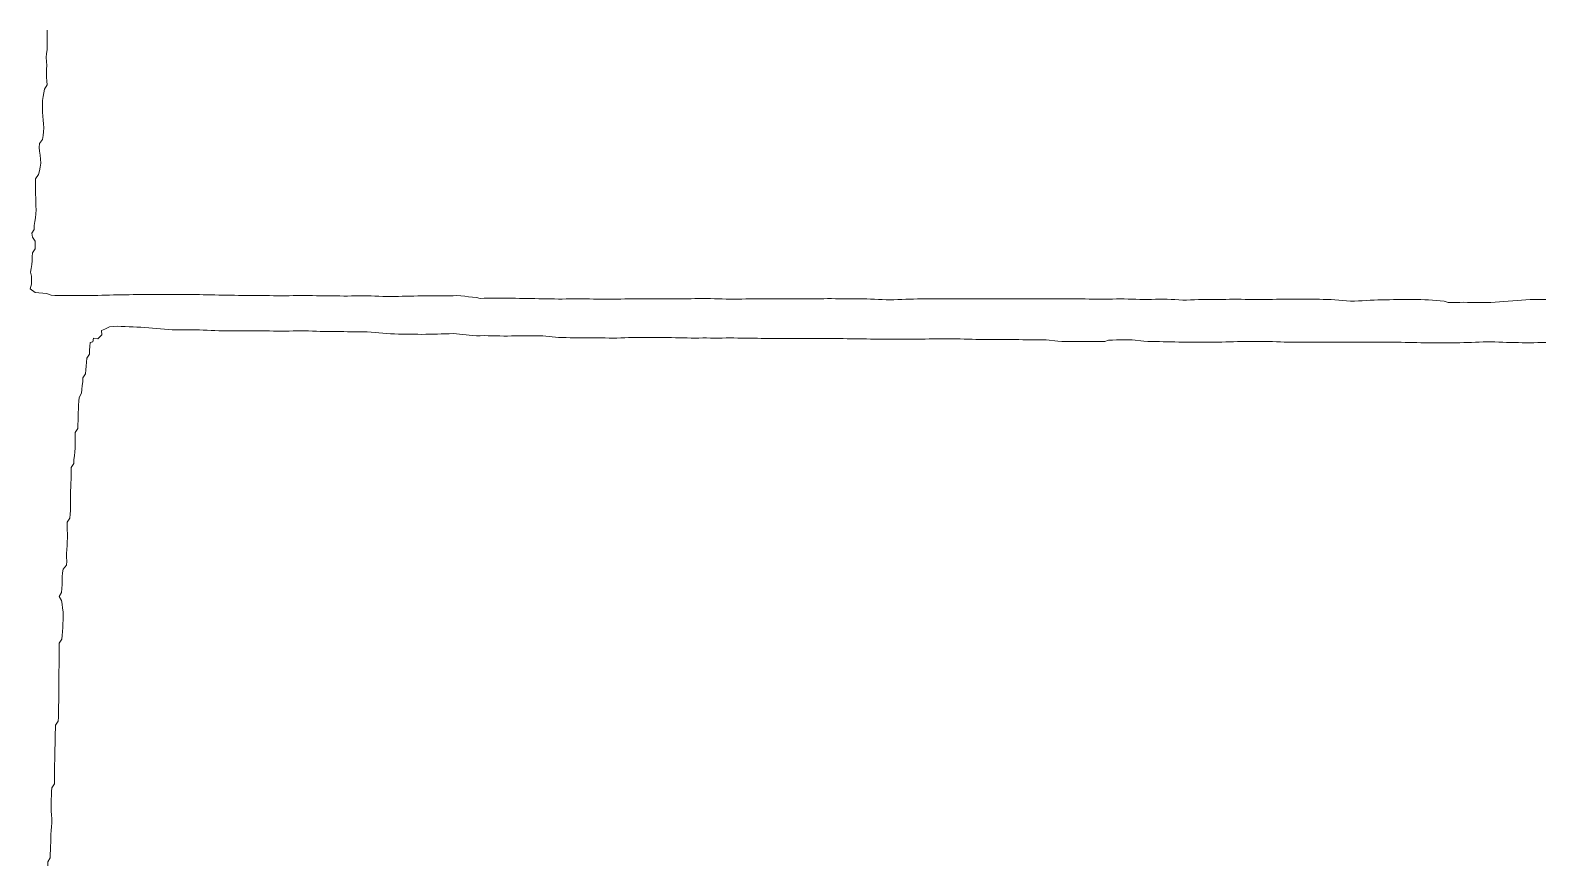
# Model space of a CAD drawing. Extents: x -16 to 11205, y -14909 to 147.
# Drawn here: x 4299.7 to 4687.5, y -4573 to -4359 of the extents above; entities that cross this region are included whole.
import ezdxf

# ---------------------------------------------------------------- set-up
doc = ezdxf.new("R2010")
doc.units = 0
doc.layers.get('0').update_dxf_attribs({"color": 1, "linetype": 'CONTINUOUS', "lineweight": 15, "true_color": 0xff0000})

msp = doc.modelspace()

# ---------------------------------------------------------------- linework, layer by layer
for p, q in [((4304, -4359), (4304, -4360)), ((4304.03, -4363), (4303.98, -4364)), ((4304, -4360), (4304, -4361)), ((4304, -4361), (4304, -4362)), ((4304, -4362), (4304.03, -4363)), ((4303.85, -4364.99), (4303.78, -4365.99)), ((4303.78, -4365.99), (4303.82, -4366.99)), ((4303.98, -4364), (4303.85, -4364.99)), ((4303.85, -4369), (4303.8, -4370)), ((4303.8, -4370), (4303.83, -4371)), ((4303.82, -4366.99), (4303.88, -4368)), ((4303.88, -4368), (4303.85, -4369)), ((4303.36, -4374.05), (4303.16, -4375.03)), ((4304.04, -4373), (4303.36, -4374.05)), ((4303.83, -4371), (4303.95, -4372)), ((4303.95, -4372), (4304.04, -4373)), ((4302.83, -4376.98), (4302.81, -4377.99)), ((4302.81, -4377.99), (4302.82, -4379)), ((4302.95, -4375.99), (4302.83, -4376.98)), ((4303.16, -4375.03), (4302.95, -4375.99)), ((4302.82, -4379), (4302.84, -4380.01)), ((4302.84, -4380.01), (4302.91, -4381)), ((4302.91, -4381), (4303.01, -4382)), ((4303.01, -4382), (4303.09, -4383)), ((4302.96, -4385.99), (4302.84, -4386.98)), ((4303.06, -4385.01), (4302.96, -4385.99)), ((4303.11, -4384), (4303.06, -4385.01)), ((4303.09, -4383), (4303.11, -4384)), ((4302.02, -4388), (4301.99, -4389)), ((4301.99, -4389), (4302.06, -4390)), ((4302.84, -4386.98), (4302.02, -4388)), ((4302.06, -4390), (4302.21, -4391)), ((4302.24, -4394.04), (4302.02, -4395)), ((4302.21, -4391), (4302.33, -4392.01)), ((4302.36, -4393.04), (4302.24, -4394.04)), ((4302.33, -4392.01), (4302.36, -4393.04)), ((4301.03, -4397.01), (4300.99, -4398)), ((4301.81, -4395.96), (4301.03, -4397.01)), ((4302.02, -4395), (4301.81, -4395.96)), ((4300.99, -4398), (4301.01, -4399)), ((4301.01, -4399), (4301, -4400)), ((4301, -4400), (4301.02, -4401)), ((4301.02, -4401), (4301.06, -4402)), ((4301.06, -4402), (4301.11, -4403)), ((4301.11, -4403), (4301.14, -4404.01)), ((4301.15, -4405.01), (4301.12, -4406.02)), ((4301.14, -4404.01), (4301.15, -4405.01)), ((4300.7, -4408.97), (4300.69, -4409.99)), ((4300.83, -4407.98), (4300.7, -4408.97)), ((4301, -4407), (4300.83, -4407.98)), ((4301.12, -4406.02), (4301, -4407)), ((4300.69, -4409.99), (4300.1, -4411)), ((4300.1, -4411), (4300.24, -4411.99)), ((4300.24, -4411.99), (4300.95, -4413)), ((4300.95, -4413), (4300.96, -4414)), ((4300.2, -4417.03), (4300.15, -4418.02)), ((4300.25, -4416.02), (4300.2, -4417.03)), ((4300.94, -4415), (4300.25, -4416.02)), ((4300.96, -4414), (4300.94, -4415)), ((4299.91, -4419.98), (4299.7, -4420.96)), ((4299.7, -4420.96), (4300, -4422)), ((4300.06, -4419.01), (4299.91, -4419.98)), ((4300.15, -4418.02), (4300.06, -4419.01)), ((4300, -4424), (4299.67, -4425.27)), ((4300, -4422), (4300, -4423)), ((4300, -4423), (4300, -4424)), ((4299.67, -4425.27), (4300.92, -4426.13)), ((4300.92, -4426.13), (4301.86, -4426.28)), ((4301.86, -4426.28), (4302.86, -4426.38)), ((4302.86, -4426.38), (4303.87, -4426.46)), ((4303.87, -4426.46), (4305.02, -4426.87)), ((4305.02, -4426.87), (4306.01, -4426.92)), ((4306.01, -4426.92), (4307, -4426.95)), ((4307, -4426.95), (4308, -4426.95)), ((4308, -4426.95), (4309, -4426.95)), ((4309, -4426.95), (4310, -4426.94)), ((4310, -4426.94), (4311, -4426.94)), ((4311, -4426.94), (4312, -4426.94)), ((4312, -4426.94), (4313, -4426.95)), ((4313, -4426.95), (4314, -4426.95)), ((4314, -4426.95), (4315, -4426.93)), ((4315, -4426.93), (4316, -4426.92)), ((4316, -4426.92), (4317, -4426.9)), ((4317, -4426.9), (4318, -4426.87)), ((4318, -4426.87), (4319, -4426.84)), ((4319, -4426.84), (4320, -4426.81)), ((4320, -4426.81), (4320.99, -4426.78)), ((4320.99, -4426.78), (4322, -4426.76)), ((4322, -4426.76), (4323, -4426.75)), ((4323, -4426.75), (4324, -4426.74)), ((4324, -4426.74), (4325, -4426.74)), ((4325, -4426.74), (4326, -4426.72)), ((4326, -4426.72), (4327, -4426.71)), ((4327, -4426.71), (4328, -4426.69)), ((4328, -4426.69), (4329, -4426.68)), ((4329, -4426.68), (4330, -4426.68)), ((4330, -4426.68), (4331, -4426.68)), ((4331, -4426.68), (4332, -4426.67)), ((4332, -4426.67), (4333, -4426.65)), ((4333, -4426.65), (4334, -4426.64)), ((4334, -4426.64), (4335, -4426.64)), ((4335, -4426.64), (4336, -4426.64)), ((4336, -4426.64), (4337, -4426.65)), ((4337, -4426.65), (4338, -4426.66)), ((4338, -4426.66), (4339, -4426.67)), ((4339, -4426.67), (4340.01, -4426.68)), ((4340.01, -4426.68), (4341.01, -4426.7)), ((4341.01, -4426.7), (4342.01, -4426.71)), ((4342.01, -4426.71), (4343.01, -4426.72)), ((4343.01, -4426.72), (4344.01, -4426.73)), ((4344.01, -4426.73), (4345.01, -4426.75)), ((4345.01, -4426.75), (4346.01, -4426.77)), ((4346.01, -4426.77), (4347.01, -4426.8)), ((4347.01, -4426.8), (4348, -4426.82)), ((4348, -4426.82), (4349, -4426.85)), ((4349, -4426.85), (4350, -4426.87)), ((4350, -4426.87), (4351, -4426.88)), ((4351, -4426.88), (4352, -4426.89)), ((4352, -4426.89), (4353, -4426.9)), ((4353, -4426.9), (4354, -4426.9)), ((4354, -4426.9), (4355, -4426.9)), ((4355, -4426.9), (4356, -4426.9)), ((4356, -4426.9), (4357, -4426.9)), ((4357, -4426.9), (4358, -4426.91)), ((4358, -4426.91), (4359, -4426.93)), ((4359, -4426.93), (4360, -4426.95)), ((4360, -4426.95), (4361, -4426.96)), ((4361, -4426.96), (4362, -4426.98)), ((4362, -4426.98), (4363, -4427)), ((4363, -4427), (4364, -4427)), ((4364, -4427), (4365, -4427)), ((4365, -4427), (4366, -4426.98)), ((4366, -4426.98), (4367, -4426.97)), ((4367, -4426.97), (4368, -4426.96)), ((4368, -4426.96), (4369, -4426.95)), ((4369, -4426.95), (4370, -4426.96)), ((4370, -4426.96), (4371, -4426.96)), ((4371, -4426.96), (4372, -4426.97)), ((4372, -4426.97), (4373, -4426.99)), ((4373, -4426.99), (4374, -4427)), ((4374, -4427), (4375, -4427.01)), ((4375, -4427.01), (4376, -4427.02)), ((4376, -4427.02), (4377, -4427.03)), ((4377, -4427.03), (4378, -4427.05)), ((4378, -4427.05), (4379, -4427.06)), ((4379, -4427.06), (4380, -4427.07)), ((4380, -4427.07), (4381, -4427.07)), ((4381, -4427.07), (4382, -4427.06)), ((4382, -4427.06), (4383, -4427.04)), ((4383, -4427.04), (4384, -4427.02)), ((4384, -4427.02), (4385, -4427.01)), ((4385, -4427.01), (4386, -4427.03)), ((4386, -4427.03), (4387, -4427.06)), ((4387, -4427.06), (4388, -4427.09)), ((4388, -4427.09), (4389, -4427.13)), ((4389, -4427.13), (4390, -4427.16)), ((4390, -4427.16), (4391, -4427.17)), ((4391, -4427.17), (4392, -4427.18)), ((4392, -4427.18), (4393, -4427.17)), ((4393, -4427.17), (4394, -4427.16)), ((4394, -4427.16), (4395, -4427.14)), ((4395, -4427.14), (4396, -4427.12)), ((4396, -4427.12), (4397, -4427.09)), ((4397, -4427.09), (4398, -4427.07)), ((4398, -4427.07), (4399, -4427.05)), ((4399, -4427.05), (4400, -4427.04)), ((4400, -4427.04), (4401, -4427.03)), ((4401, -4427.03), (4402, -4427.03)), ((4402, -4427.03), (4403, -4427.04)), ((4403, -4427.04), (4404, -4427.05)), ((4404, -4427.05), (4405, -4427.05)), ((4405, -4427.05), (4406, -4427.04)), ((4406, -4427.04), (4407, -4427.03)), ((4407, -4427.03), (4408, -4427.01)), ((4408, -4427.01), (4409, -4426.97)), ((4409, -4426.97), (4410, -4426.99)), ((4410, -4426.99), (4410.99, -4427.11)), ((4410.99, -4427.11), (4411.97, -4427.27)), ((4411.97, -4427.27), (4412.97, -4427.4)), ((4412.97, -4427.4), (4413.98, -4427.43)), ((4413.98, -4427.43), (4415, -4427.69)), ((4415, -4427.69), (4416, -4427.65)), ((4416, -4427.65), (4417, -4427.65)), ((4417, -4427.65), (4418, -4427.66)), ((4418, -4427.66), (4419, -4427.66)), ((4419, -4427.66), (4420, -4427.66)), ((4420, -4427.66), (4421, -4427.66)), ((4421, -4427.66), (4422, -4427.65)), ((4422, -4427.65), (4423, -4427.65)), ((4423, -4427.65), (4424, -4427.65)), ((4424, -4427.65), (4425, -4427.67)), ((4425, -4427.67), (4426.01, -4427.69)), ((4426.01, -4427.69), (4427.01, -4427.7)), ((4427.01, -4427.7), (4428.01, -4427.72)), ((4428.01, -4427.72), (4429.01, -4427.73)), ((4429.01, -4427.73), (4430.01, -4427.75)), ((4430.01, -4427.75), (4431.01, -4427.77)), ((4431.01, -4427.77), (4432, -4427.79)), ((4432, -4427.79), (4433, -4427.81)), ((4433, -4427.81), (4434, -4427.83)), ((4434, -4427.83), (4435, -4427.84)), ((4435, -4427.84), (4436, -4427.84)), ((4436, -4427.84), (4437, -4427.83)), ((4437, -4427.83), (4438, -4427.82)), ((4438, -4427.82), (4439, -4427.8)), ((4439, -4427.8), (4440, -4427.79)), ((4440, -4427.79), (4441, -4427.79)), ((4441, -4427.79), (4442, -4427.8)), ((4442, -4427.8), (4443, -4427.82)), ((4443, -4427.82), (4444, -4427.85)), ((4444, -4427.85), (4445, -4427.86)), ((4445, -4427.86), (4446, -4427.88)), ((4446, -4427.88), (4447, -4427.9)), ((4447, -4427.9), (4448, -4427.91)), ((4448, -4427.91), (4449, -4427.89)), ((4449, -4427.89), (4450, -4427.86)), ((4450, -4427.86), (4451, -4427.84)), ((4451, -4427.84), (4452, -4427.82)), ((4452, -4427.82), (4453, -4427.81)), ((4453, -4427.81), (4454, -4427.81)), ((4454, -4427.81), (4455, -4427.79)), ((4455, -4427.79), (4456, -4427.78)), ((4456, -4427.78), (4457, -4427.78)), ((4457, -4427.78), (4458, -4427.79)), ((4458, -4427.79), (4459, -4427.8)), ((4459, -4427.8), (4460, -4427.8)), ((4460, -4427.8), (4461, -4427.8)), ((4461, -4427.8), (4462, -4427.79)), ((4462, -4427.79), (4463, -4427.78)), ((4463, -4427.78), (4464, -4427.77)), ((4464, -4427.77), (4465, -4427.76)), ((4465, -4427.76), (4466, -4427.76)), ((4466, -4427.76), (4467, -4427.76)), ((4467, -4427.76), (4468, -4427.75)), ((4468, -4427.75), (4469, -4427.75)), ((4469, -4427.75), (4470, -4427.74)), ((4470, -4427.74), (4471, -4427.74)), ((4471, -4427.74), (4472, -4427.74)), ((4472, -4427.74), (4473, -4427.74)), ((4473, -4427.74), (4474, -4427.74)), ((4474, -4427.74), (4475, -4427.75)), ((4475, -4427.75), (4476.01, -4427.78)), ((4476.01, -4427.78), (4477.01, -4427.81)), ((4477.01, -4427.81), (4478, -4427.84)), ((4478, -4427.84), (4479, -4427.86)), ((4479, -4427.86), (4480, -4427.87)), ((4480, -4427.87), (4481, -4427.86)), ((4481, -4427.86), (4482, -4427.85)), ((4482, -4427.85), (4483, -4427.82)), ((4483, -4427.82), (4484, -4427.8)), ((4484, -4427.8), (4485, -4427.78)), ((4485, -4427.78), (4486, -4427.78)), ((4486, -4427.78), (4487, -4427.78)), ((4487, -4427.78), (4488, -4427.78)), ((4488, -4427.78), (4489, -4427.78)), ((4489, -4427.78), (4490, -4427.77)), ((4490, -4427.77), (4491, -4427.77)), ((4491, -4427.77), (4492, -4427.77)), ((4492, -4427.77), (4493, -4427.77)), ((4493, -4427.77), (4494, -4427.77)), ((4494, -4427.77), (4495, -4427.77)), ((4495, -4427.77), (4496, -4427.77)), ((4496, -4427.77), (4497, -4427.77)), ((4497, -4427.77), (4498, -4427.77)), ((4498, -4427.77), (4499, -4427.77)), ((4499, -4427.77), (4500, -4427.76)), ((4500, -4427.76), (4501, -4427.75)), ((4501, -4427.75), (4502, -4427.75)), ((4502, -4427.75), (4503, -4427.75)), ((4503, -4427.75), (4504, -4427.74)), ((4504, -4427.74), (4505, -4427.74)), ((4505, -4427.74), (4506, -4427.75)), ((4506, -4427.75), (4507, -4427.75)), ((4507, -4427.75), (4508, -4427.76)), ((4508, -4427.76), (4509, -4427.76)), ((4509, -4427.76), (4510, -4427.76)), ((4510, -4427.76), (4511, -4427.76)), ((4511, -4427.76), (4512, -4427.77)), ((4512, -4427.77), (4513.01, -4427.79)), ((4513.01, -4427.79), (4514.01, -4427.82)), ((4514.01, -4427.82), (4515.01, -4427.86)), ((4515.01, -4427.86), (4516, -4427.9)), ((4516, -4427.9), (4517, -4427.95)), ((4517, -4427.95), (4518, -4427.99)), ((4518, -4427.99), (4519, -4428.03)), ((4519, -4428.03), (4520, -4428.04)), ((4520, -4428.04), (4521, -4428.02)), ((4521, -4428.02), (4522, -4427.99)), ((4522, -4427.99), (4523, -4427.94)), ((4523, -4427.94), (4524, -4427.9)), ((4524, -4427.9), (4525, -4427.87)), ((4525, -4427.87), (4526, -4427.85)), ((4526, -4427.85), (4527, -4427.83)), ((4527, -4427.83), (4528, -4427.81)), ((4528, -4427.81), (4529, -4427.79)), ((4529, -4427.79), (4530, -4427.79)), ((4530, -4427.79), (4531, -4427.79)), ((4531, -4427.79), (4532, -4427.79)), ((4532, -4427.79), (4533, -4427.8)), ((4533, -4427.8), (4534, -4427.81)), ((4534, -4427.81), (4535, -4427.83)), ((4535, -4427.83), (4536, -4427.83)), ((4536, -4427.83), (4537, -4427.82)), ((4537, -4427.82), (4538, -4427.81)), ((4538, -4427.81), (4539, -4427.8)), ((4539, -4427.8), (4540, -4427.79)), ((4540, -4427.79), (4541, -4427.79)), ((4541, -4427.79), (4542, -4427.79)), ((4542, -4427.79), (4543, -4427.8)), ((4543, -4427.8), (4544, -4427.8)), ((4544, -4427.8), (4545, -4427.8)), ((4545, -4427.8), (4546, -4427.81)), ((4546, -4427.81), (4547, -4427.81)), ((4547, -4427.81), (4548, -4427.81)), ((4548, -4427.81), (4549, -4427.81)), ((4549, -4427.81), (4550, -4427.8)), ((4550, -4427.8), (4551, -4427.8)), ((4551, -4427.8), (4552, -4427.79)), ((4552, -4427.79), (4553, -4427.79)), ((4553, -4427.79), (4554, -4427.78)), ((4554, -4427.78), (4555, -4427.77)), ((4555, -4427.77), (4556, -4427.76)), ((4556, -4427.76), (4557, -4427.75)), ((4557, -4427.75), (4558, -4427.75)), ((4558, -4427.75), (4559, -4427.75)), ((4559, -4427.75), (4560, -4427.75)), ((4560, -4427.75), (4561, -4427.75)), ((4561, -4427.75), (4562, -4427.76)), ((4562, -4427.76), (4563, -4427.77)), ((4563, -4427.77), (4564, -4427.78)), ((4564, -4427.78), (4565, -4427.79)), ((4565, -4427.79), (4566, -4427.8)), ((4566, -4427.8), (4567, -4427.8)), ((4567, -4427.8), (4568, -4427.81)), ((4568, -4427.81), (4569, -4427.82)), ((4569, -4427.82), (4570, -4427.83)), ((4570, -4427.83), (4571, -4427.85)), ((4571, -4427.85), (4572, -4427.85)), ((4572, -4427.85), (4573, -4427.86)), ((4573, -4427.86), (4574, -4427.85)), ((4574, -4427.85), (4575, -4427.85)), ((4575, -4427.85), (4576, -4427.84)), ((4576, -4427.84), (4577, -4427.84)), ((4577, -4427.84), (4578, -4427.83)), ((4578, -4427.83), (4579, -4427.83)), ((4579, -4427.83), (4580, -4427.83)), ((4580, -4427.83), (4581, -4427.84)), ((4581, -4427.84), (4582, -4427.87)), ((4582, -4427.87), (4583, -4427.9)), ((4583, -4427.9), (4584, -4427.94)), ((4584, -4427.94), (4585, -4427.97)), ((4585, -4427.97), (4586, -4427.97)), ((4586, -4427.97), (4587, -4427.94)), ((4587, -4427.94), (4588, -4427.91)), ((4588, -4427.91), (4589, -4427.9)), ((4589, -4427.9), (4590, -4427.89)), ((4590, -4427.89), (4591, -4427.9)), ((4591, -4427.9), (4592, -4427.92)), ((4592, -4427.92), (4593, -4427.97)), ((4593, -4427.97), (4594, -4428.04)), ((4594, -4428.04), (4595, -4428.1)), ((4595, -4428.1), (4596, -4428.11)), ((4596, -4428.11), (4597, -4428.07)), ((4597, -4428.07), (4598, -4428.02)), ((4598, -4428.02), (4599, -4427.99)), ((4599, -4427.99), (4600, -4427.98)), ((4600, -4427.98), (4601, -4427.97)), ((4601, -4427.97), (4602, -4427.96)), ((4602, -4427.96), (4603, -4427.95)), ((4603, -4427.95), (4604, -4427.95)), ((4604, -4427.95), (4605, -4427.95)), ((4605, -4427.95), (4606, -4427.94)), ((4606, -4427.94), (4607, -4427.91)), ((4607, -4427.91), (4608, -4427.89)), ((4608, -4427.89), (4609, -4427.87)), ((4609, -4427.87), (4610, -4427.88)), ((4610, -4427.88), (4611, -4427.92)), ((4611, -4427.92), (4612, -4427.96)), ((4612, -4427.96), (4613, -4427.99)), ((4613, -4427.99), (4614, -4428)), ((4614, -4428), (4615, -4428)), ((4615, -4428), (4616, -4427.98)), ((4616, -4427.98), (4617, -4427.97)), ((4617, -4427.97), (4618, -4427.94)), ((4618, -4427.94), (4619, -4427.91)), ((4619, -4427.91), (4620, -4427.89)), ((4620, -4427.89), (4621, -4427.89)), ((4621, -4427.89), (4622, -4427.89)), ((4622, -4427.89), (4623, -4427.9)), ((4623, -4427.9), (4624, -4427.9)), ((4624, -4427.9), (4625, -4427.9)), ((4625, -4427.9), (4626, -4427.9)), ((4626, -4427.9), (4627, -4427.9)), ((4627, -4427.9), (4628, -4427.9)), ((4628, -4427.9), (4629, -4427.9)), ((4629, -4427.9), (4630, -4427.91)), ((4630, -4427.91), (4631, -4427.92)), ((4631, -4427.92), (4632, -4427.93)), ((4632, -4427.93), (4633, -4427.96)), ((4633, -4427.96), (4634, -4428.03)), ((4634, -4428.03), (4634.99, -4428.11)), ((4634.99, -4428.11), (4635.98, -4428.2)), ((4635.98, -4428.2), (4636.98, -4428.29)), ((4636.98, -4428.29), (4637.99, -4428.35)), ((4637.99, -4428.35), (4639, -4428.35)), ((4639, -4428.35), (4640.01, -4428.32)), ((4640.01, -4428.32), (4641.01, -4428.27)), ((4641.01, -4428.27), (4642.01, -4428.2)), ((4642.01, -4428.2), (4643.01, -4428.15)), ((4643.01, -4428.15), (4644.01, -4428.11)), ((4644.01, -4428.11), (4645, -4428.08)), ((4645, -4428.08), (4646, -4428.05)), ((4646, -4428.05), (4647, -4428.03)), ((4647, -4428.03), (4648, -4428.02)), ((4648, -4428.02), (4649, -4428)), ((4649, -4428), (4650, -4427.99)), ((4650, -4427.99), (4651, -4427.98)), ((4651, -4427.98), (4652, -4427.95)), ((4652, -4427.95), (4653, -4427.93)), ((4653, -4427.93), (4654, -4427.92)), ((4654, -4427.92), (4655, -4427.92)), ((4655, -4427.92), (4656, -4427.95)), ((4656, -4427.95), (4657, -4428.01)), ((4657, -4428.01), (4657.99, -4428.08)), ((4657.99, -4428.08), (4658.99, -4428.16)), ((4658.99, -4428.16), (4659.98, -4428.24)), ((4659.98, -4428.24), (4660.98, -4428.31)), ((4660.98, -4428.31), (4661.98, -4428.36)), ((4661.98, -4428.36), (4663.01, -4428.74)), ((4663.01, -4428.74), (4664, -4428.74)), ((4664, -4428.74), (4665, -4428.72)), ((4665, -4428.72), (4666, -4428.69)), ((4666, -4428.69), (4667, -4428.68)), ((4667, -4428.68), (4668, -4428.69)), ((4668, -4428.69), (4669, -4428.71)), ((4669, -4428.71), (4670, -4428.72)), ((4670, -4428.72), (4671, -4428.74)), ((4671, -4428.74), (4672, -4428.74)), ((4672, -4428.74), (4672.99, -4428.74)), ((4672.99, -4428.74), (4673.98, -4428.71)), ((4673.98, -4428.71), (4684, -4427.93)), ((4684, -4427.93), (4685, -4427.95)), ((4685, -4427.95), (4686, -4427.97)), ((4686, -4427.97), (4687, -4427.99)), ((4687, -4427.99), (4688, -4428)), ((4318.78, -4435.59), (4317.93, -4435.9)), ((4317.93, -4435.9), (4318, -4437)), ((4319.98, -4434.95), (4318.78, -4435.59)), ((4320.97, -4434.85), (4319.98, -4434.95)), ((4321.98, -4434.83), (4320.97, -4434.85)), ((4322.99, -4434.86), (4321.98, -4434.83)), ((4324, -4434.9), (4322.99, -4434.86)), ((4325, -4434.94), (4324, -4434.9)), ((4326, -4434.99), (4325, -4434.94)), ((4327, -4435.03), (4326, -4434.99)), ((4328, -4435.08), (4327, -4435.03)), ((4329, -4435.11), (4328, -4435.08)), ((4336.01, -4435.71), (4329, -4435.11)), ((4337.01, -4435.71), (4336.01, -4435.71)), ((4338, -4435.7), (4337.01, -4435.71)), ((4339.01, -4435.7), (4338, -4435.7)), ((4340.01, -4435.7), (4339.01, -4435.7)), ((4341.01, -4435.72), (4340.01, -4435.7)), ((4342.01, -4435.73), (4341.01, -4435.72)), ((4343.01, -4435.76), (4342.01, -4435.73)), ((4344.01, -4435.79), (4343.01, -4435.76)), ((4345.01, -4435.84), (4344.01, -4435.79)), ((4346.01, -4435.9), (4345.01, -4435.84)), ((4347, -4435.93), (4346.01, -4435.9)), ((4348, -4435.96), (4347, -4435.93)), ((4349, -4435.98), (4348, -4435.96)), ((4350, -4435.99), (4349, -4435.98)), ((4351, -4436), (4350, -4435.99)), ((4352, -4436.01), (4351, -4436)), ((4353, -4436), (4352, -4436.01)), ((4354, -4435.99), (4353, -4436)), ((4355, -4435.98), (4354, -4435.99)), ((4356, -4435.97), (4355, -4435.98)), ((4357, -4435.96), (4356, -4435.97)), ((4358, -4435.95), (4357, -4435.96)), ((4359, -4435.96), (4358, -4435.95)), ((4360, -4435.98), (4359, -4435.96)), ((4361, -4436.02), (4360, -4435.98)), ((4362, -4436.05), (4361, -4436.02)), ((4363, -4436.07), (4362, -4436.05)), ((4364, -4436.08), (4363, -4436.07)), ((4365, -4436.07), (4364, -4436.08)), ((4366, -4436.05), (4365, -4436.07)), ((4367, -4436.02), (4366, -4436.05)), ((4368, -4436), (4367, -4436.02)), ((4369, -4435.98), (4368, -4436)), ((4370, -4435.99), (4369, -4435.98)), ((4371, -4436.03), (4370, -4435.99)), ((4372, -4436.08), (4371, -4436.03)), ((4373, -4436.11), (4372, -4436.08)), ((4374, -4436.13), (4373, -4436.11)), ((4375, -4436.13), (4374, -4436.13)), ((4376, -4436.12), (4375, -4436.13)), ((4377, -4436.13), (4376, -4436.12)), ((4378, -4436.14), (4377, -4436.13)), ((4379, -4436.15), (4378, -4436.14)), ((4379.99, -4436.17), (4379, -4436.15)), ((4380.99, -4436.21), (4379.99, -4436.17)), ((4381.99, -4436.25), (4380.99, -4436.21)), ((4383, -4436.27), (4381.99, -4436.25)), ((4384, -4436.27), (4383, -4436.27)), ((4385, -4436.25), (4384, -4436.27)), ((4386, -4436.23), (4385, -4436.25)), ((4391.02, -4436.67), (4386, -4436.23)), ((4392.02, -4436.73), (4391.02, -4436.67)), ((4393.01, -4436.78), (4392.02, -4436.73)), ((4407, -4436.74), (4405.99, -4436.75)), ((4408, -4436.71), (4407, -4436.74)), ((4412.98, -4437.2), (4408, -4436.71)), ((4314.93, -4439.98), (4314.89, -4440.97)), ((4315.03, -4439.01), (4314.93, -4439.98)), ((4315.67, -4438.83), (4315.03, -4439.01)), ((4315.86, -4437.9), (4315.67, -4438.83)), ((4317, -4438), (4315.86, -4437.9)), ((4318, -4437), (4317, -4438)), ((4394.01, -4436.81), (4393.01, -4436.78)), ((4395.01, -4436.83), (4394.01, -4436.81)), ((4396, -4436.84), (4395.01, -4436.83)), ((4397, -4436.87), (4396, -4436.84)), ((4398, -4436.88), (4397, -4436.87)), ((4399, -4436.88), (4398, -4436.88)), ((4400, -4436.89), (4399, -4436.88)), ((4401, -4436.88), (4400, -4436.89)), ((4402, -4436.87), (4401, -4436.88)), ((4403, -4436.85), (4402, -4436.87)), ((4403.99, -4436.82), (4403, -4436.85)), ((4404.99, -4436.78), (4403.99, -4436.82)), ((4405.99, -4436.75), (4404.99, -4436.78)), ((4413.98, -4437.25), (4412.98, -4437.2)), ((4414.99, -4437.23), (4413.98, -4437.25)), ((4416, -4437.22), (4414.99, -4437.23)), ((4416.99, -4437.23), (4416, -4437.22)), ((4417.99, -4437.24), (4416.99, -4437.23)), ((4418.99, -4437.27), (4417.99, -4437.24)), ((4419.99, -4437.31), (4418.99, -4437.27)), ((4421, -4437.32), (4419.99, -4437.31)), ((4422, -4437.32), (4421, -4437.32)), ((4423, -4437.3), (4422, -4437.32)), ((4424, -4437.29), (4423, -4437.3)), ((4425, -4437.27), (4424, -4437.29)), ((4426, -4437.26), (4425, -4437.27)), ((4427, -4437.25), (4426, -4437.26)), ((4428, -4437.25), (4427, -4437.25)), ((4429, -4437.27), (4428, -4437.25)), ((4430, -4437.27), (4429, -4437.27)), ((4430.99, -4437.28), (4430, -4437.27)), ((4435.01, -4437.66), (4430.99, -4437.28)), ((4436.01, -4437.69), (4435.01, -4437.66)), ((4437.01, -4437.72), (4436.01, -4437.69)), ((4438.01, -4437.75), (4437.01, -4437.72)), ((4439.01, -4437.78), (4438.01, -4437.75)), ((4440, -4437.8), (4439.01, -4437.78)), ((4441, -4437.8), (4440, -4437.8)), ((4442, -4437.8), (4441, -4437.8)), ((4443, -4437.79), (4442, -4437.8)), ((4444, -4437.79), (4443, -4437.79)), ((4445, -4437.8), (4444, -4437.79)), ((4446, -4437.81), (4445, -4437.8)), ((4447, -4437.81), (4446, -4437.81)), ((4448, -4437.83), (4447, -4437.81)), ((4449, -4437.84), (4448, -4437.83)), ((4450, -4437.83), (4449, -4437.84)), ((4450.99, -4437.8), (4450, -4437.83)), ((4451.99, -4437.76), (4450.99, -4437.8)), ((4452.99, -4437.73), (4451.99, -4437.76)), ((4453.99, -4437.71), (4452.99, -4437.73)), ((4454.99, -4437.69), (4453.99, -4437.71)), ((4456, -4437.67), (4454.99, -4437.69)), ((4457, -4437.66), (4456, -4437.67)), ((4458, -4437.66), (4457, -4437.66)), ((4459, -4437.69), (4458, -4437.66)), ((4460, -4437.71), (4459, -4437.69)), ((4461, -4437.73), (4460, -4437.71)), ((4462, -4437.72), (4461, -4437.73)), ((4463, -4437.71), (4462, -4437.72)), ((4464.01, -4437.72), (4463, -4437.71)), ((4465.01, -4437.75), (4464.01, -4437.72)), ((4466.01, -4437.78), (4465.01, -4437.75)), ((4467, -4437.8), (4466.01, -4437.78)), ((4468, -4437.81), (4467, -4437.8)), ((4469, -4437.83), (4468, -4437.81)), ((4470, -4437.83), (4469, -4437.83)), ((4471, -4437.83), (4470, -4437.83)), ((4472, -4437.82), (4471, -4437.83)), ((4473, -4437.82), (4472, -4437.82)), ((4474, -4437.84), (4473, -4437.82)), ((4475, -4437.87), (4474, -4437.84)), ((4476, -4437.88), (4475, -4437.87)), ((4477, -4437.85), (4476, -4437.88)), ((4478, -4437.82), (4477, -4437.85)), ((4479, -4437.8), (4478, -4437.82)), ((4480, -4437.81), (4479, -4437.8)), ((4481, -4437.85), (4480, -4437.81)), ((4482, -4437.87), (4481, -4437.85)), ((4483, -4437.87), (4482, -4437.87)), ((4484, -4437.87), (4483, -4437.87)), ((4485, -4437.87), (4484, -4437.87)), ((4486, -4437.89), (4485, -4437.87)), ((4487, -4437.91), (4486, -4437.89)), ((4488, -4437.92), (4487, -4437.91)), ((4489, -4437.93), (4488, -4437.92)), ((4490, -4437.93), (4489, -4437.93)), ((4491, -4437.92), (4490, -4437.93)), ((4492, -4437.92), (4491, -4437.92)), ((4493, -4437.92), (4492, -4437.92)), ((4494, -4437.92), (4493, -4437.92)), ((4495, -4437.92), (4494, -4437.92)), ((4496, -4437.92), (4495, -4437.92)), ((4497, -4437.93), (4496, -4437.92)), ((4498, -4437.94), (4497, -4437.93)), ((4499, -4437.94), (4498, -4437.94)), ((4500, -4437.95), (4499, -4437.94)), ((4501, -4437.96), (4500, -4437.95)), ((4502, -4437.97), (4501, -4437.96)), ((4503, -4437.98), (4502, -4437.97)), ((4504, -4437.98), (4503, -4437.98)), ((4505, -4437.98), (4504, -4437.98)), ((4506, -4437.98), (4505, -4437.98)), ((4507, -4437.98), (4506, -4437.98)), ((4508, -4437.99), (4507, -4437.98)), ((4509, -4438), (4508, -4437.99)), ((4510, -4438), (4509, -4438)), ((4511, -4438.02), (4510, -4438)), ((4512, -4438.03), (4511, -4438.02)), ((4513, -4438.05), (4512, -4438.03)), ((4514, -4438.07), (4513, -4438.05)), ((4515, -4438.09), (4514, -4438.07)), ((4516, -4438.1), (4515, -4438.09)), ((4517, -4438.11), (4516, -4438.1)), ((4518, -4438.13), (4517, -4438.11)), ((4519, -4438.13), (4518, -4438.13)), ((4520, -4438.14), (4519, -4438.13)), ((4521, -4438.14), (4520, -4438.14)), ((4522, -4438.14), (4521, -4438.14)), ((4523, -4438.14), (4522, -4438.14)), ((4524, -4438.14), (4523, -4438.14)), ((4525, -4438.13), (4524, -4438.14)), ((4526, -4438.11), (4525, -4438.13)), ((4527, -4438.1), (4526, -4438.11)), ((4528, -4438.09), (4527, -4438.1)), ((4529, -4438.08), (4528, -4438.09)), ((4530, -4438.07), (4529, -4438.08)), ((4531, -4438.05), (4530, -4438.07)), ((4532, -4438.03), (4531, -4438.05)), ((4533, -4438.02), (4532, -4438.03)), ((4534, -4438.02), (4533, -4438.02)), ((4535, -4438.02), (4534, -4438.02)), ((4536, -4438.04), (4535, -4438.02)), ((4537, -4438.05), (4536, -4438.04)), ((4538, -4438.07), (4537, -4438.05)), ((4539, -4438.1), (4538, -4438.07)), ((4540, -4438.13), (4539, -4438.1)), ((4541, -4438.16), (4540, -4438.13)), ((4542, -4438.19), (4541, -4438.16)), ((4543, -4438.21), (4542, -4438.19)), ((4544, -4438.23), (4543, -4438.21)), ((4545, -4438.23), (4544, -4438.23)), ((4546, -4438.24), (4545, -4438.23)), ((4547, -4438.23), (4546, -4438.24)), ((4548, -4438.22), (4547, -4438.23)), ((4549, -4438.21), (4548, -4438.22)), ((4550, -4438.2), (4549, -4438.21)), ((4551, -4438.19), (4550, -4438.2)), ((4552, -4438.21), (4551, -4438.19)), ((4553, -4438.24), (4552, -4438.21)), ((4554, -4438.27), (4553, -4438.24)), ((4555, -4438.29), (4554, -4438.27)), ((4556, -4438.29), (4555, -4438.29)), ((4557, -4438.28), (4556, -4438.29)), ((4558, -4438.29), (4557, -4438.28)), ((4559, -4438.3), (4558, -4438.29)), ((4559.99, -4438.31), (4559, -4438.3)), ((4563.01, -4438.66), (4559.99, -4438.31)), ((4564.01, -4438.68), (4563.01, -4438.66)), ((4565.01, -4438.7), (4564.01, -4438.68)), ((4566.01, -4438.72), (4565.01, -4438.7)), ((4567, -4438.74), (4566.01, -4438.72)), ((4568, -4438.75), (4567, -4438.74)), ((4569, -4438.74), (4568, -4438.75)), ((4570, -4438.73), (4569, -4438.74)), ((4571, -4438.71), (4570, -4438.73)), ((4572, -4438.71), (4571, -4438.71)), ((4573, -4438.7), (4572, -4438.71)), ((4573.99, -4438.69), (4573, -4438.7)), ((4574.99, -4438.68), (4573.99, -4438.69)), ((4576.01, -4438.38), (4574.99, -4438.68)), ((4577.01, -4438.36), (4576.01, -4438.38)), ((4578.01, -4438.33), (4577.01, -4438.36)), ((4579, -4438.31), (4578.01, -4438.33)), ((4580, -4438.3), (4579, -4438.31)), ((4581, -4438.29), (4580, -4438.3)), ((4582, -4438.3), (4581, -4438.29)), ((4585.01, -4438.67), (4582, -4438.3)), ((4586.01, -4438.7), (4585.01, -4438.67)), ((4587.01, -4438.72), (4586.01, -4438.7)), ((4588.01, -4438.74), (4587.01, -4438.72)), ((4589.01, -4438.76), (4588.01, -4438.74)), ((4590.01, -4438.78), (4589.01, -4438.76)), ((4591.01, -4438.81), (4590.01, -4438.78)), ((4592, -4438.83), (4591.01, -4438.81)), ((4593, -4438.84), (4592, -4438.83)), ((4594, -4438.85), (4593, -4438.84)), ((4595, -4438.85), (4594, -4438.85)), ((4596, -4438.85), (4595, -4438.85)), ((4597, -4438.86), (4596, -4438.85)), ((4598, -4438.87), (4597, -4438.86)), ((4599, -4438.87), (4598, -4438.87)), ((4600, -4438.87), (4599, -4438.87)), ((4601, -4438.86), (4600, -4438.87)), ((4602, -4438.86), (4601, -4438.86)), ((4603, -4438.86), (4602, -4438.86)), ((4604, -4438.87), (4603, -4438.86)), ((4605, -4438.86), (4604, -4438.87)), ((4606, -4438.84), (4605, -4438.86)), ((4606.99, -4438.81), (4606, -4438.84)), ((4607.99, -4438.78), (4606.99, -4438.81)), ((4608.99, -4438.75), (4607.99, -4438.78)), ((4609.99, -4438.74), (4608.99, -4438.75)), ((4611, -4438.73), (4609.99, -4438.74)), ((4612, -4438.72), (4611, -4438.73)), ((4613, -4438.7), (4612, -4438.72)), ((4614, -4438.68), (4613, -4438.7)), ((4615, -4438.69), (4614, -4438.68)), ((4616.01, -4438.7), (4615, -4438.69)), ((4617.01, -4438.73), (4616.01, -4438.7)), ((4618.01, -4438.76), (4617.01, -4438.73)), ((4619.01, -4438.79), (4618.01, -4438.76)), ((4620.01, -4438.82), (4619.01, -4438.79)), ((4621, -4438.85), (4620.01, -4438.82)), ((4622, -4438.87), (4621, -4438.85)), ((4623, -4438.88), (4622, -4438.87)), ((4624, -4438.88), (4623, -4438.88)), ((4625, -4438.88), (4624, -4438.88)), ((4626, -4438.89), (4625, -4438.88)), ((4627, -4438.88), (4626, -4438.89)), ((4628, -4438.88), (4627, -4438.88)), ((4629, -4438.88), (4628, -4438.88)), ((4630, -4438.88), (4629, -4438.88)), ((4631, -4438.88), (4630, -4438.88)), ((4632, -4438.88), (4631, -4438.88)), ((4633, -4438.88), (4632, -4438.88)), ((4634, -4438.88), (4633, -4438.88)), ((4635, -4438.89), (4634, -4438.88)), ((4636, -4438.89), (4635, -4438.89)), ((4637, -4438.9), (4636, -4438.89)), ((4638, -4438.9), (4637, -4438.9)), ((4639, -4438.91), (4638, -4438.9)), ((4640, -4438.92), (4639, -4438.91)), ((4641, -4438.92), (4640, -4438.92)), ((4642, -4438.92), (4641, -4438.92)), ((4643, -4438.91), (4642, -4438.92)), ((4644, -4438.91), (4643, -4438.91)), ((4645, -4438.91), (4644, -4438.91)), ((4646, -4438.92), (4645, -4438.91)), ((4647, -4438.92), (4646, -4438.92)), ((4648, -4438.91), (4647, -4438.92)), ((4649, -4438.91), (4648, -4438.91)), ((4650, -4438.91), (4649, -4438.91)), ((4651, -4438.92), (4650, -4438.91)), ((4652, -4438.94), (4651, -4438.92)), ((4653, -4438.96), (4652, -4438.94)), ((4654, -4438.98), (4653, -4438.96)), ((4655, -4439), (4654, -4438.98)), ((4656, -4439.02), (4655, -4439)), ((4657, -4439.03), (4656, -4439.02)), ((4658, -4439.04), (4657, -4439.03)), ((4659, -4439.04), (4658, -4439.04)), ((4660, -4439.05), (4659, -4439.04)), ((4661, -4439.06), (4660, -4439.05)), ((4662, -4439.07), (4661, -4439.06)), ((4663, -4439.07), (4662, -4439.07)), ((4664, -4439.07), (4663, -4439.07)), ((4665, -4439.05), (4664, -4439.07)), ((4666, -4439.03), (4665, -4439.05)), ((4667, -4439), (4666, -4439.03)), ((4668, -4438.98), (4667, -4439)), ((4669, -4438.95), (4668, -4438.98)), ((4670, -4438.91), (4669, -4438.95)), ((4670.99, -4438.86), (4670, -4438.91)), ((4672, -4438.81), (4670.99, -4438.86)), ((4673, -4438.79), (4672, -4438.81)), ((4674, -4438.8), (4673, -4438.79)), ((4675, -4438.83), (4674, -4438.8)), ((4676, -4438.88), (4675, -4438.83)), ((4677, -4438.92), (4676, -4438.88)), ((4678, -4438.95), (4677, -4438.92)), ((4679, -4438.98), (4678, -4438.95)), ((4680, -4439), (4679, -4438.98)), ((4681, -4439.01), (4680, -4439)), ((4682, -4439.02), (4681, -4439.01)), ((4683, -4439.02), (4682, -4439.02)), ((4684, -4439.02), (4683, -4439.02)), ((4685, -4439.02), (4684, -4439.02)), ((4686, -4439.01), (4685, -4439.02)), ((4687, -4439), (4686, -4439.01)), ((4688, -4438.99), (4687, -4439)), ((4314.08, -4444.02), (4314.02, -4445.01)), ((4314.14, -4443.03), (4314.08, -4444.02)), ((4314.85, -4441.96), (4314.14, -4443.03)), ((4314.89, -4440.97), (4314.85, -4441.96)), ((4313.17, -4448.03), (4313.1, -4449.02)), ((4313.85, -4446.97), (4313.17, -4448.03)), ((4313.94, -4445.99), (4313.85, -4446.97)), ((4314.02, -4445.01), (4313.94, -4445.99)), ((4312.83, -4451.97), (4312.17, -4453.03)), ((4312.91, -4450.98), (4312.83, -4451.97)), ((4313.01, -4450), (4312.91, -4450.98)), ((4313.1, -4449.02), (4313.01, -4450)), ((4312.01, -4456), (4311.97, -4457)), ((4312.07, -4455.01), (4312.01, -4456)), ((4312.12, -4454.02), (4312.07, -4455.01)), ((4312.17, -4453.03), (4312.12, -4454.02)), ((4311.88, -4459.99), (4311.83, -4460.99)), ((4311.92, -4458.99), (4311.88, -4459.99)), ((4311.94, -4457.99), (4311.92, -4458.99)), ((4311.97, -4457), (4311.94, -4457.99)), ((4311.16, -4462.01), (4311.15, -4463.01)), ((4311.15, -4463.01), (4311.16, -4464.01)), ((4311.83, -4460.99), (4311.16, -4462.01)), ((4311.07, -4467.01), (4310.97, -4468)), ((4311.14, -4466.01), (4311.07, -4467.01)), ((4311.16, -4465.01), (4311.14, -4466.01)), ((4311.16, -4464.01), (4311.16, -4465.01)), ((4310.8, -4469.98), (4310.12, -4471.01)), ((4310.12, -4471.01), (4310.14, -4472.01)), ((4310.87, -4468.98), (4310.8, -4469.98)), ((4310.97, -4468), (4310.87, -4468.98)), ((4310.11, -4475.01), (4310.06, -4476)), ((4310.14, -4474.01), (4310.11, -4475.01)), ((4310.14, -4472.01), (4310.15, -4473.01)), ((4310.15, -4473.01), (4310.14, -4474.01)), ((4310.02, -4477), (4310, -4478)), ((4310, -4478), (4310, -4479)), ((4310, -4479), (4310, -4480)), ((4310.06, -4476), (4310.02, -4477)), ((4309.87, -4482.99), (4309.8, -4483.98)), ((4309.95, -4481.99), (4309.87, -4482.99)), ((4309.99, -4481), (4309.95, -4481.99)), ((4310, -4480), (4309.99, -4481)), ((4309.8, -4483.98), (4309.11, -4485.01)), ((4309.11, -4485.01), (4309.13, -4486)), ((4309.13, -4486), (4309.17, -4487)), ((4309.17, -4487), (4309.19, -4488.01)), ((4309.09, -4491.01), (4309.01, -4492)), ((4309.16, -4490.01), (4309.09, -4491.01)), ((4309.19, -4489.01), (4309.16, -4490.01)), ((4309.19, -4488.01), (4309.19, -4489.01)), ((4309.01, -4492), (4308.97, -4493)), ((4308.97, -4493), (4308.98, -4494)), ((4308.98, -4494), (4309, -4495)), ((4307.95, -4497.99), (4307.85, -4498.98)), ((4308.13, -4497.03), (4307.95, -4497.99)), ((4308.94, -4495.99), (4308.13, -4497.03)), ((4309, -4495), (4308.94, -4495.99)), ((4307.79, -4501.98), (4307.7, -4502.99)), ((4307.84, -4500.98), (4307.79, -4501.98)), ((4307.85, -4498.98), (4307.84, -4499.98)), ((4307.84, -4499.98), (4307.84, -4500.98)), ((4307.7, -4502.99), (4307.05, -4504)), ((4307.05, -4504), (4307.68, -4505.03)), ((4307.68, -4505.03), (4307.81, -4506.02)), ((4307.81, -4506.02), (4307.96, -4507.01)), ((4307.96, -4507.01), (4308.07, -4507.99)), ((4308.09, -4510), (4308.06, -4511)), ((4308.07, -4507.99), (4308.1, -4509)), ((4308.1, -4509), (4308.09, -4510)), ((4307.87, -4513.99), (4307.8, -4514.98)), ((4307.95, -4512.99), (4307.87, -4513.99)), ((4308.01, -4512), (4307.95, -4512.99)), ((4308.06, -4511), (4308.01, -4512)), ((4307.09, -4516.01), (4307.07, -4517)), ((4307.07, -4517), (4307.08, -4518)), ((4307.08, -4518), (4307.11, -4519)), ((4307.8, -4514.98), (4307.09, -4516.01)), ((4307.05, -4522), (4307.02, -4523)), ((4307.08, -4521), (4307.05, -4522)), ((4307.12, -4520), (4307.08, -4521)), ((4307.11, -4519), (4307.12, -4520)), ((4306.99, -4525), (4306.98, -4526)), ((4307.01, -4524), (4306.99, -4525)), ((4307.02, -4523), (4307.01, -4524)), ((4306.98, -4526), (4306.99, -4527)), ((4306.99, -4527), (4307.02, -4528)), ((4307.03, -4529), (4307.01, -4530)), ((4307.02, -4528), (4307.03, -4529)), ((4306.92, -4532.99), (4306.91, -4533.99)), ((4306.94, -4532), (4306.92, -4532.99)), ((4306.98, -4531), (4306.94, -4532)), ((4307.01, -4530), (4306.98, -4531)), ((4306.16, -4537.02), (4306.1, -4538.01)), ((4306.85, -4535.98), (4306.16, -4537.02)), ((4306.89, -4534.99), (4306.85, -4535.98)), ((4306.91, -4533.99), (4306.89, -4534.99)), ((4306.05, -4539), (4306.02, -4540)), ((4306.02, -4540), (4306.02, -4541)), ((4306.02, -4541), (4306.02, -4542)), ((4306.1, -4538.01), (4306.05, -4539)), ((4305.96, -4545), (4305.93, -4546)), ((4305.98, -4544), (4305.96, -4545)), ((4306.01, -4543), (4305.98, -4544)), ((4306.02, -4542), (4306.01, -4543)), ((4305.89, -4548), (4305.88, -4549)), ((4305.88, -4549), (4305.88, -4550)), ((4305.91, -4547), (4305.89, -4548)), ((4305.93, -4546), (4305.91, -4547)), ((4305.22, -4553.01), (4305.14, -4554.01)), ((4305.88, -4551.99), (4305.22, -4553.01)), ((4305.88, -4550), (4305.89, -4551)), ((4305.89, -4551), (4305.88, -4551.99)), ((4305.06, -4556), (4305.04, -4557)), ((4305.08, -4555.01), (4305.06, -4556)), ((4305.14, -4554.01), (4305.08, -4555.01)), ((4305.04, -4557), (4305.02, -4558)), ((4305.02, -4558), (4305.03, -4559)), ((4305.03, -4559), (4305.09, -4560)), ((4305.09, -4560), (4305.16, -4561)), ((4305, -4564), (4304.95, -4564.99)), ((4305.09, -4563.01), (4305, -4564)), ((4305.17, -4562.01), (4305.09, -4563.01)), ((4305.16, -4561), (4305.17, -4562.01)), ((4304.86, -4567.99), (4304.82, -4568.99)), ((4304.91, -4566.99), (4304.86, -4567.99)), ((4304.93, -4565.99), (4304.91, -4566.99)), ((4304.95, -4564.99), (4304.93, -4565.99)), ((4304.79, -4570.99), (4304.16, -4572)), ((4304.16, -4572), (4304.17, -4573)), ((4304.82, -4568.99), (4304.79, -4569.99)), ((4304.79, -4569.99), (4304.79, -4570.99))]:
    msp.add_line(p, q)

doc.saveas('drawing.dxf')
